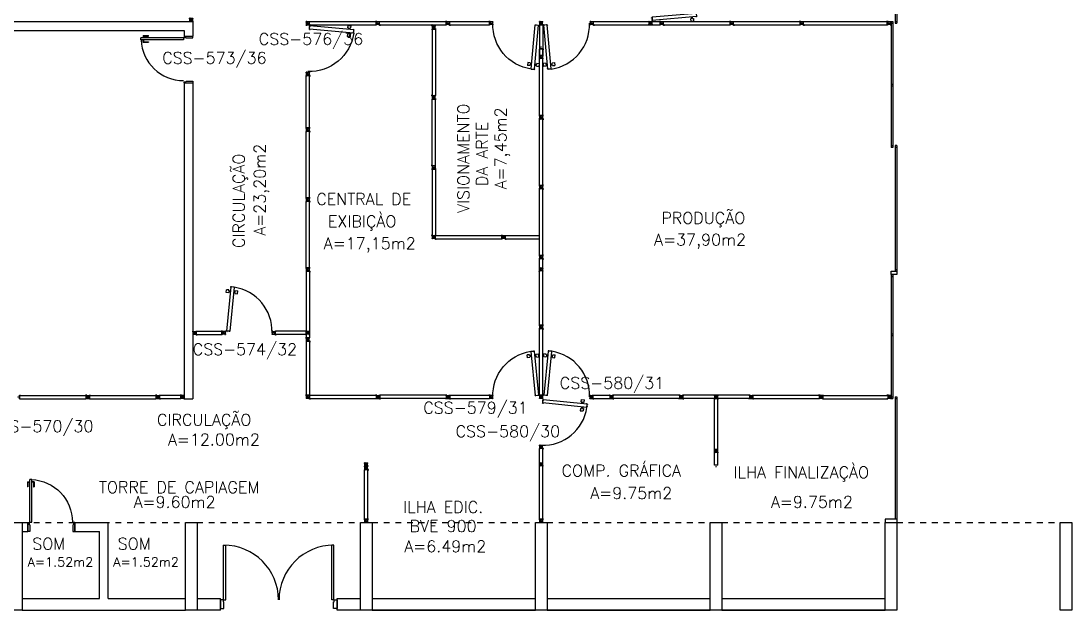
# Model space of a CAD drawing. Extents: x 0 to 244, y -71 to 76.
# Drawn here: x 102.15 to 120.07, y -27.74 to -17.63 of the extents above; entities that cross this region are included whole.
import ezdxf
from ezdxf.enums import TextEntityAlignment as Align

# ---------------------------------------------------------------- set-up
doc = ezdxf.new("R2010")
doc.units = 0
doc.header["$LTSCALE"] = 0.01
doc.header["$MEASUREMENT"] = 0
doc.linetypes.add('HIDDEN2', pattern=[0.1875, 0.125, -0.0625])
doc.layers.get('0').update_dxf_attribs({"linetype": 'CONTINUOUS'})
for name, color, linetype in [('ALV', 2, 'CONTINUOUS'), ('DIV', 2, 'CONTINUOUS'), ('ESQ', 1, 'CONTINUOUS'), ('ESTR', 3, 'CONTINUOUS'), ('PROJ', 1, 'HIDDEN2'), ('TEXTO', 2, 'CONTINUOUS'), ('TEXTO-ENDEREÇO', 2, 'CONTINUOUS'), ('ÁREA', 2, 'CONTINUOUS')]:
    doc.layers.add(name, color=color, linetype=linetype)
doc.layers.get('0').freeze()
doc.styles.add('UNB-100', font='simplex.shx', dxfattribs={"height": 0.2})
doc.styles.add('UNB-100-1', font='simplex.shx', dxfattribs={"height": 0.2})

# ---------------------------------------------------------------- blocks, each defined once
blk = doc.blocks.new('PILAR-SSN')
blk.add_lwpolyline([(0.197, -42.962), (0.197, -44.462), (-0.003, -44.462), (-0.003, -42.962)], close=True)
blk = doc.blocks.new('ESQCD-SSN')
for p, q in [((0, 0), (0, -0.06)), ((0.2, 0), (0.2, -2.143)), ((0, -0.06), (0.2, -0.06)), ((0.17, -0.06), (0.17, -2.143)), ((0.17, -1.056), (0.2, -1.056)), ((0.17, -1.086), (0.2, -1.086)), ((0.1, -2.113), (0.1, -4.253)), ((0.13, -2.113), (0.1, -2.113)), ((0.13, -2.143), (0.1, -2.143)), ((0.13, -2.113), (0.13, -4.253)), ((0.17, -2.113), (0.2, -2.113)), ((0.17, -2.143), (0.2, -2.143)), ((0.1, -3.199), (0.13, -3.199)), ((0.1, -3.229), (0.13, -3.229)), ((0.13, -4.223), (0.1, -4.223)), ((0.13, -4.253), (0.1, -4.253)), ((0.1, -4.256), (0.1, -4.316)), ((0.1, -4.256), (0.2, -4.256)), ((0.2, -4.256), (0.2, -6.443)), ((0.1, -4.316), (0.2, -4.316)), ((0.17, -4.316), (0.17, -6.443)), ((0.17, -4.346), (0.2, -4.346)), ((0.1, -6.413), (0.1, -8.571)), ((0.1, -6.413), (0.13, -6.413)), ((0.1, -6.443), (0.13, -6.443)), ((0.13, -6.413), (0.13, -8.571)), ((0.17, -6.413), (0.2, -6.413)), ((0.17, -6.443), (0.2, -6.443)), ((0.1, -7.485), (0.13, -7.485)), ((0.1, -7.515), (0.13, -7.515)), ((0.1, -8.541), (0.13, -8.541)), ((0.13, -8.571), (0.1, -8.571)), ((0.2, -8.541), (0.17, -8.541)), ((0.17, -8.541), (0.17, -10.694)), ((0.2, -8.571), (0.17, -8.571)), ((0.2, -8.541), (0.2, -10.694)), ((0.098, -10.694), (0.2, -10.694)), ((0.098, -10.755), (0.098, -10.694)), ((0.17, -10.664), (0.2, -10.664)), ((0.17, -10.694), (0.2, -10.694)), ((0.2, -10.694), (0.2, -10.755)), ((0.2, -10.755), (0.098, -10.755)), ((0.1, -10.755), (0.13, -10.755)), ((0.1, -10.755), (0.1, -12.882)), ((0.1, -10.785), (0.13, -10.785)), ((0.13, -10.755), (0.13, -12.882)), ((0.1, -11.77), (0.13, -11.77)), ((0.1, -11.8), (0.13, -11.8)), ((0.1, -12.852), (0.13, -12.852)), ((0.1, -12.882), (0.13, -12.882)), ((0.17, -12.852), (0.2, -12.852)), ((0.17, -12.852), (0.2, -12.852)), ((0.17, -12.852), (0.17, -14.95)), ((0.17, -12.882), (0.2, -12.882)), ((0.2, -12.852), (0.2, -12.887)), ((0.2, -12.887), (0.2, -15.019)), ((0, -14.95), (0, -15.019)), ((0.2, -14.95), (0, -14.95))]:
    blk.add_line(p, q)
blk = doc.blocks.new('DIV12-SSN')
for p, q in [((-0.005, 0), (0.005, 0)), ((0, -0.005), (0, 0.005)), ((0.024, 0.019), (0.028, 0.019)), ((0.024, 0.019), (0.024, 0.017)), ((0.024, 0.017), (0.028, 0.017)), ((0.028, 0.03), (0.043, 0.03)), ((0.028, 0.019), (0.028, 0.03)), ((0.028, -0.017), (0.028, 0.017)), ((0.03, 0.028), (1.169, 0.028)), ((0.03, -0.029), (0.03, 0.028)), ((0.043, 0.03), (0.043, 0.028)), ((1.157, 0.03), (1.157, 0.028)), ((1.171, 0.03), (1.157, 0.03)), ((1.169, -0.029), (1.169, 0.028)), ((1.171, 0.019), (1.171, 0.03)), ((1.176, 0.019), (1.171, 0.019)), ((1.176, 0.017), (1.171, 0.017)), ((1.171, -0.017), (1.171, 0.017)), ((1.176, 0.019), (1.176, 0.017)), ((1.195, 0), (1.205, 0)), ((1.2, -0.005), (1.2, 0.005)), ((0.024, -0.017), (0.028, -0.017)), ((0.024, -0.017), (0.024, -0.019)), ((0.024, -0.019), (0.028, -0.019)), ((0.028, -0.031), (0.028, -0.019)), ((0.028, -0.031), (0.043, -0.031)), ((0.03, -0.029), (1.169, -0.029)), ((0.043, -0.029), (0.043, -0.031)), ((1.157, -0.029), (1.157, -0.031)), ((1.171, -0.031), (1.157, -0.031)), ((1.176, -0.017), (1.171, -0.017)), ((1.176, -0.019), (1.171, -0.019)), ((1.171, -0.031), (1.171, -0.019)), ((1.176, -0.017), (1.176, -0.019))]:
    blk.add_line(p, q)
blk = doc.blocks.new('PLXE-SSN')
for p, q in [((0.043, 0.69), (0.048, 0.74)), ((0.121, 0.788), (0.047, 0.032)), ((0.087, 0.736), (0.048, 0.74)), ((0.086, 0.721), (0.087, 0.736)), ((0.114, 0.718), (0.086, 0.721)), ((0.178, 0.782), (0.103, 0.027)), ((0.119, 0.79), (0.118, 0.776)), ((0.118, 0.776), (0.12, 0.776)), ((0.131, 0.789), (0.119, 0.79)), ((0.178, 0.782), (0.121, 0.788)), ((0.131, 0.794), (0.133, 0.794)), ((0.131, 0.794), (0.131, 0.789)), ((0.133, 0.794), (0.133, 0.789)), ((0.166, 0.786), (0.133, 0.789)), ((0.166, 0.791), (0.168, 0.79)), ((0.166, 0.791), (0.166, 0.786)), ((0.168, 0.79), (0.168, 0.785)), ((0.18, 0.784), (0.168, 0.785)), ((0.176, 0.77), (0.178, 0.77)), ((0.18, 0.784), (0.178, 0.77)), ((0.199, 0.71), (0.2, 0.725)), ((0.2, 0.725), (0.24, 0.721)), ((0.235, 0.671), (0.24, 0.721)), ((0.082, 0.686), (0.043, 0.69)), ((0.082, 0.686), (0.084, 0.701)), ((0.112, 0.698), (0.084, 0.701)), ((0.169, 0.693), (0.197, 0.69)), ((0.171, 0.713), (0.199, 0.71)), ((0.195, 0.675), (0.197, 0.69)), ((0.195, 0.675), (0.235, 0.671)), ((-0.008, 0), (0.008, 0)), ((0, 0.006), (0, -0.007)), ((0.044, 0.031), (0.046, 0.045)), ((0.056, 0.029), (0.044, 0.031)), ((0.046, 0.045), (0.048, 0.045)), ((0.103, 0.027), (0.047, 0.032)), ((0.056, 0.024), (0.056, 0.029)), ((0.056, 0.024), (0.058, 0.024)), ((0.091, 0.026), (0.058, 0.029)), ((0.058, 0.024), (0.058, 0.029)), ((0.091, 0.021), (0.091, 0.026)), ((0.091, 0.021), (0.093, 0.021)), ((0.105, 0.025), (0.093, 0.026)), ((0.093, 0.021), (0.093, 0.026)), ((0.104, 0.039), (0.106, 0.039)), ((0.105, 0.025), (0.106, 0.039))]:
    blk.add_line(p, q)
blk.add_arc((0.065, 0.028), 0.764, 357.9063, 81.358)
blk = doc.blocks.new('PD80-SSN')
for p, q in [((-0.777, 0.01), (-0.777, -0.03)), ((-0.777, 0.01), (-0.687, 0.01)), ((-0.687, 0), (-0.687, 0.01)), ((-0.075, 0), (0.075, 0)), ((-0.075, 0), (-0.075, -0.02)), ((0.075, -0.03), (0.075, 0)), ((-0.817, -0.065), (-0.817, -0.03)), ((-0.085, -0.03), (-0.817, -0.03)), ((-0.085, -0.065), (-0.817, -0.065)), ((-0.777, -0.105), (-0.777, -0.065)), ((-0.777, -0.105), (-0.687, -0.105)), ((-0.767, 0), (-0.767, -0.03)), ((-0.767, 0), (-0.687, 0)), ((-0.767, -0.095), (-0.767, -0.065)), ((-0.767, -0.095), (-0.687, -0.095)), ((-0.687, -0.095), (-0.687, -0.105)), ((-0.085, -0.03), (-0.085, -0.065)), ((-0.075, -0.02), (-0.04, -0.02)), ((-0.04, -0.03), (-0.04, -0.02)), ((-0.04, -0.03), (0.075, -0.03)), ((-0.075, -0.781), (-0.04, -0.781)), ((-0.075, -0.801), (-0.075, -0.781)), ((-0.075, -0.801), (0.075, -0.801)), ((-0.075, -0.802), (0.075, -0.802)), ((-0.04, -0.771), (0.075, -0.771)), ((-0.04, -0.771), (-0.04, -0.781)), ((0.075, -0.771), (0.075, -0.801))]:
    blk.add_line(p, q)
blk.add_arc((-0.085, -0.03), 0.731, 182.6571, 270)
blk = doc.blocks.new('MTDIV-SSN')
for p, q in [((-0.0185, 0.0285), (-0.0285, 0.0285)), ((-0.0285, 0.0185), (-0.0285, 0.0285)), ((-0.0265, 0.0185), (-0.0285, 0.0185)), ((-0.0265, 0.0185), (-0.0265, 0.0265)), ((-0.0235, 0.0265), (-0.0265, 0.0265)), ((-0.0235, 0.0215), (-0.0235, 0.0265)), ((-0.0235, -0.0265), (-0.0235, 0.0265)), ((-0.0215, 0.0215), (-0.0235, 0.0215)), ((-0.0215, 0.0265), (-0.0215, 0.0235)), ((-0.0185, 0.0265), (-0.0215, 0.0265)), ((0.0215, 0.0235), (-0.0215, 0.0235)), ((-0.0215, 0.0215), (-0.0215, -0.0215)), ((0.0195, 0.0215), (-0.0195, 0.0215)), ((-0.0195, 0.0215), (-0.0195, -0.0195)), ((-0.0185, 0.0285), (-0.0185, 0.0265)), ((-0.0049, 0), (0.0049, 0)), ((0, 0.0049), (0, -0.0049)), ((0.0185, 0.0265), (0.0185, 0.0285)), ((0.0185, 0.0285), (0.0285, 0.0285)), ((0.0185, 0.0265), (0.0215, 0.0265)), ((0.0195, 0.0215), (0.0195, -0.0195)), ((0.0215, 0.0265), (0.0215, 0.0235)), ((0.0235, 0.0215), (0.0215, 0.0215)), ((0.0215, 0.0215), (0.0215, -0.0215)), ((0.0235, 0.0215), (0.0235, 0.0265)), ((0.0235, 0.0265), (0.0265, 0.0265)), ((0.0235, 0.0265), (0.0235, -0.0265)), ((0.0265, 0.0265), (0.0265, 0.0185)), ((0.0265, 0.0185), (0.0285, 0.0185)), ((0.0285, 0.0185), (0.0285, 0.0285)), ((-0.0285, -0.0185), (-0.0285, -0.0285)), ((-0.0265, -0.0185), (-0.0285, -0.0185)), ((-0.0185, -0.0285), (-0.0285, -0.0285)), ((-0.0265, -0.0265), (-0.0265, -0.0185)), ((-0.0235, -0.0265), (-0.0265, -0.0265)), ((-0.0235, -0.0215), (-0.0235, -0.0265)), ((-0.0075, -0.0215), (-0.0235, -0.0215)), ((-0.0215, -0.0265), (-0.0215, -0.0235)), ((0.0215, -0.0235), (-0.0215, -0.0235)), ((-0.0185, -0.0265), (-0.0215, -0.0265)), ((-0.0095, -0.0195), (-0.0195, -0.0195)), ((-0.0185, -0.0285), (-0.0185, -0.0265)), ((-0.0095, -0.0195), (-0.0095, -0.0115)), ((-0.0075, -0.0115), (-0.0095, -0.0115)), ((-0.0075, -0.0215), (-0.0075, -0.0115)), ((-0.0055, -0.0135), (-0.0075, -0.0135)), ((-0.0055, -0.0215), (-0.0055, -0.0135)), ((0.0055, -0.0215), (-0.0055, -0.0215)), ((0.0055, -0.0215), (0.0055, -0.0135)), ((0.0075, -0.0135), (0.0055, -0.0135)), ((0.0075, -0.0215), (0.0075, -0.0115)), ((0.0095, -0.0115), (0.0075, -0.0115)), ((0.0235, -0.0215), (0.0075, -0.0215)), ((0.0095, -0.0195), (0.0095, -0.0115)), ((0.0195, -0.0195), (0.0095, -0.0195)), ((0.0185, -0.0265), (0.0185, -0.0285)), ((0.0185, -0.0265), (0.0215, -0.0265)), ((0.0185, -0.0285), (0.0285, -0.0285)), ((0.0215, -0.0265), (0.0215, -0.0235)), ((0.0235, -0.0215), (0.0235, -0.0265)), ((0.0235, -0.0265), (0.0265, -0.0265)), ((0.0265, -0.0185), (0.0265, -0.0265)), ((0.0265, -0.0185), (0.0285, -0.0185)), ((0.0285, -0.0185), (0.0285, -0.0285))]:
    blk.add_line(p, q)
blk = doc.blocks.new('PLXD-SSN')
at = {"color": 2}
for p, q in [((-0.194, 0.727), (-0.233, 0.723)), ((-0.229, 0.673), (-0.233, 0.723)), ((-0.192, 0.712), (-0.194, 0.727)), ((-0.172, 0.786), (-0.161, 0.787)), ((-0.172, 0.786), (-0.171, 0.772)), ((-0.169, 0.772), (-0.171, 0.772)), ((-0.17, 0.784), (-0.114, 0.789)), ((-0.17, 0.784), (-0.103, 0.028)), ((-0.159, 0.792), (-0.161, 0.792)), ((-0.161, 0.792), (-0.161, 0.787)), ((-0.159, 0.792), (-0.159, 0.787)), ((-0.159, 0.787), (-0.126, 0.79)), ((-0.124, 0.795), (-0.126, 0.795)), ((-0.126, 0.795), (-0.126, 0.79)), ((-0.124, 0.795), (-0.124, 0.79)), ((-0.124, 0.79), (-0.112, 0.791)), ((-0.114, 0.789), (-0.046, 0.033)), ((-0.112, 0.791), (-0.11, 0.777)), ((-0.11, 0.777), (-0.112, 0.777)), ((-0.107, 0.719), (-0.079, 0.722)), ((-0.08, 0.737), (-0.041, 0.74)), ((-0.079, 0.722), (-0.08, 0.737)), ((-0.036, 0.691), (-0.041, 0.74)), ((-0.189, 0.677), (-0.229, 0.673)), ((-0.164, 0.714), (-0.192, 0.712)), ((-0.162, 0.694), (-0.19, 0.692)), ((-0.189, 0.677), (-0.19, 0.692)), ((-0.106, 0.7), (-0.077, 0.702)), ((-0.076, 0.687), (-0.077, 0.702)), ((-0.076, 0.687), (-0.036, 0.691)), ((-0.105, 0.026), (-0.106, 0.04)), ((-0.104, 0.04), (-0.106, 0.04)), ((-0.105, 0.026), (-0.093, 0.027)), ((-0.103, 0.028), (-0.046, 0.033)), ((-0.092, 0.022), (-0.093, 0.027)), ((-0.09, 0.022), (-0.092, 0.022)), ((-0.091, 0.027), (-0.058, 0.03)), ((-0.09, 0.022), (-0.091, 0.027)), ((-0.057, 0.025), (-0.058, 0.03)), ((-0.055, 0.025), (-0.057, 0.025)), ((-0.056, 0.03), (-0.044, 0.031)), ((-0.055, 0.025), (-0.056, 0.03)), ((-0.045, 0.045), (-0.047, 0.045)), ((-0.044, 0.031), (-0.045, 0.045))]:
    blk.add_line(p, q, dxfattribs=at)
for p, q in [((-0.008, 0), (0.006, 0)), ((0, 0.007), (0, -0.006))]:
    blk.add_line(p, q)
at = {"color": 1}
blk.add_arc((-0.064, 0.029), 0.764, 98.125, 182.1419, dxfattribs=at)
blk = doc.blocks.new('PTDP-SSN')
at = {"color": 2}
for p, q in [((0.055, 1.015), (0.09, 1.015)), ((0.055, 0.075), (0.055, 1.015)), ((0.09, 0.075), (0.09, 1.015)), ((1.91, 0.075), (1.91, 1.015)), ((1.945, 1.015), (1.91, 1.015)), ((1.945, 0.075), (1.945, 1.015)), ((0.05, 0.075), (0, 0.075)), ((0, 0.075), (0, -0.075)), ((0.05, 0.04), (0.05, 0.075)), ((0.06, 0.04), (0.05, 0.04)), ((0.055, 0.075), (0.09, 0.075)), ((0.06, -0.075), (0.06, 0.04)), ((1.945, 0.075), (1.91, 0.075)), ((1.94, -0.075), (1.94, 0.04)), ((1.94, 0.04), (1.95, 0.04)), ((1.95, 0.04), (1.95, 0.075)), ((1.95, 0.075), (2, 0.075)), ((2, 0.075), (2, -0.075)), ((0, -0.075), (0.06, -0.075)), ((2, -0.075), (1.94, -0.075))]:
    blk.add_line(p, q, dxfattribs=at)
at = {"color": 1}
for centre, start, end in [((0.055, 0.075), 0, 90), ((1.945, 0.075), 90, 180)]:
    blk.add_arc(centre, 0.94, start, end, dxfattribs=at)

msp = doc.modelspace()

# ---------------------------------------------------------------- linework, layer by layer
at = {"layer": 'ALV'}
for p, q in [((96.072, -17.646), (105.101, -17.646)), ((105.101, -17.646), (105.101, -17.896)), ((96.072, -17.796), (104.951, -17.796)), ((104.951, -17.796), (104.951, -17.896)), ((104.951, -17.896), (105.101, -17.896)), ((104.951, -18.698), (104.951, -24.115)), ((104.951, -18.698), (105.101, -18.698)), ((105.101, -18.698), (105.101, -24.115)), ((104.951, -24.115), (105.101, -24.115)), ((102.172, -26.242), (102.272, -26.242)), ((102.272, -26.392), (102.272, -26.242)), ((103.074, -26.242), (103.647, -26.242)), ((103.074, -26.392), (103.074, -26.242)), ((103.647, -27.542), (103.647, -26.242)), ((102.172, -26.392), (102.272, -26.392)), ((103.074, -26.392), (103.497, -26.392)), ((103.497, -27.542), (103.497, -26.392)), ((102.172, -27.542), (103.497, -27.542)), ((103.647, -27.542), (104.972, -27.542)), ((105.172, -27.542), (105.572, -27.542)), ((105.572, -27.742), (105.572, -27.542)), ((107.572, -27.742), (107.572, -27.542)), ((107.572, -27.542), (107.972, -27.542)), ((108.172, -27.542), (110.972, -27.542)), ((111.172, -27.542), (113.972, -27.542)), ((114.172, -27.542), (116.972, -27.542)), ((102.172, -27.742), (104.972, -27.742)), ((105.572, -27.742), (105.172, -27.742)), ((117.172, -27.742), (107.572, -27.742)), ((108.172, -27.742), (110.972, -27.742)), ((111.172, -27.742), (113.972, -27.742)), ((114.172, -27.742), (116.972, -27.742))]:
    msp.add_line(p, q, dxfattribs=at)
at = {"layer": 'DIV'}
for p, q in [((107.042, -17.703), (107.042, -17.717)), ((107.054, -17.703), (107.042, -17.703)), ((107.042, -17.717), (107.044, -17.717)), ((107.101, -17.705), (107.044, -17.705)), ((107.054, -17.698), (107.054, -17.703)), ((107.054, -17.698), (107.056, -17.698)), ((107.056, -17.698), (107.056, -17.703)), ((107.089, -17.703), (107.056, -17.703)), ((107.077, -17.674), (107.067, -17.674)), ((107.072, -17.679), (107.072, -17.669)), ((107.089, -17.698), (107.089, -17.703)), ((107.089, -17.698), (107.091, -17.698)), ((107.091, -17.698), (107.091, -17.703)), ((107.103, -17.703), (107.091, -17.703)), ((107.101, -17.717), (107.103, -17.717)), ((107.103, -17.703), (107.103, -17.717)), ((109.201, -17.703), (109.199, -17.703)), ((109.199, -17.717), (109.199, -17.703)), ((109.199, -17.717), (109.211, -17.717)), ((109.201, -17.715), (109.258, -17.715)), ((109.211, -17.722), (109.211, -17.717)), ((109.213, -17.722), (109.211, -17.722)), ((109.213, -17.717), (109.246, -17.717)), ((109.213, -17.722), (109.213, -17.717)), ((109.229, -17.74), (109.229, -17.751)), ((109.246, -17.722), (109.246, -17.717)), ((109.248, -17.722), (109.246, -17.722)), ((109.248, -17.717), (109.26, -17.717)), ((109.248, -17.722), (109.248, -17.717)), ((109.26, -17.703), (109.258, -17.703)), ((109.26, -17.717), (109.26, -17.703)), ((109.467, -17.674), (109.477, -17.674)), ((109.472, -17.679), (109.472, -17.669)), ((109.496, -17.656), (109.501, -17.656)), ((109.496, -17.656), (109.496, -17.658)), ((109.496, -17.658), (109.501, -17.658)), ((109.496, -17.691), (109.501, -17.691)), ((109.496, -17.691), (109.496, -17.693)), ((109.496, -17.693), (109.501, -17.693)), ((109.501, -17.644), (109.515, -17.644)), ((109.501, -17.656), (109.501, -17.644)), ((109.501, -17.691), (109.501, -17.658)), ((109.501, -17.705), (109.501, -17.693)), ((109.501, -17.705), (109.515, -17.705)), ((109.503, -17.703), (109.503, -17.646)), ((109.503, -17.646), (110.185, -17.646)), ((109.503, -17.703), (110.185, -17.703)), ((109.515, -17.644), (109.515, -17.646)), ((109.515, -17.703), (109.515, -17.705)), ((110.173, -17.644), (110.173, -17.646)), ((110.187, -17.644), (110.173, -17.644)), ((110.173, -17.703), (110.173, -17.705)), ((110.187, -17.705), (110.173, -17.705)), ((110.185, -17.703), (110.185, -17.646)), ((110.187, -17.656), (110.187, -17.644)), ((110.192, -17.656), (110.187, -17.656)), ((110.192, -17.658), (110.187, -17.658)), ((110.187, -17.691), (110.187, -17.658)), ((110.192, -17.691), (110.187, -17.691)), ((110.192, -17.693), (110.187, -17.693)), ((110.187, -17.705), (110.187, -17.693)), ((110.192, -17.656), (110.192, -17.658)), ((110.192, -17.691), (110.192, -17.693)), ((110.211, -17.674), (110.221, -17.674)), ((110.216, -17.679), (110.216, -17.669)), ((111.042, -17.703), (111.042, -17.717)), ((111.054, -17.703), (111.042, -17.703)), ((111.042, -17.717), (111.044, -17.717)), ((111.044, -17.705), (111.044, -18.226)), ((111.101, -17.705), (111.044, -17.705)), ((111.054, -17.698), (111.054, -17.703)), ((111.054, -17.698), (111.056, -17.698)), ((111.056, -17.698), (111.056, -17.703)), ((111.089, -17.703), (111.056, -17.703)), ((111.077, -17.674), (111.067, -17.674)), ((111.072, -17.669), (111.072, -17.679)), ((111.089, -17.698), (111.089, -17.703)), ((111.089, -17.698), (111.091, -17.698)), ((111.091, -17.698), (111.091, -17.703)), ((111.103, -17.703), (111.091, -17.703)), ((111.101, -17.705), (111.101, -18.226)), ((111.101, -17.717), (111.103, -17.717)), ((111.103, -17.703), (111.103, -17.717)), ((115.536, -17.674), (115.546, -17.674)), ((115.541, -17.679), (115.541, -17.669)), ((115.564, -17.656), (115.569, -17.656)), ((115.564, -17.656), (115.564, -17.658)), ((115.564, -17.658), (115.569, -17.658)), ((115.564, -17.691), (115.569, -17.691)), ((115.564, -17.691), (115.564, -17.693)), ((115.564, -17.693), (115.569, -17.693)), ((115.569, -17.644), (115.584, -17.644)), ((115.569, -17.656), (115.569, -17.644)), ((115.569, -17.691), (115.569, -17.658)), ((115.569, -17.705), (115.569, -17.693)), ((115.569, -17.705), (115.584, -17.705)), ((115.571, -17.703), (115.571, -17.646)), ((115.571, -17.646), (117.007, -17.646)), ((115.571, -17.703), (117.007, -17.703)), ((115.584, -17.644), (115.584, -17.646)), ((115.584, -17.703), (115.584, -17.705)), ((116.995, -17.644), (116.995, -17.646)), ((117.009, -17.644), (116.995, -17.644)), ((116.995, -17.703), (116.995, -17.705)), ((117.009, -17.705), (116.995, -17.705)), ((117.007, -17.703), (117.007, -17.646)), ((117.009, -17.656), (117.009, -17.644)), ((117.014, -17.656), (117.009, -17.656)), ((117.014, -17.658), (117.009, -17.658)), ((117.009, -17.691), (117.009, -17.658)), ((117.014, -17.691), (117.009, -17.691)), ((117.014, -17.693), (117.009, -17.693)), ((117.009, -17.705), (117.009, -17.693)), ((117.014, -17.656), (117.014, -17.658)), ((117.014, -17.691), (117.014, -17.693)), ((117.033, -17.674), (117.043, -17.674)), ((117.038, -17.679), (117.038, -17.669)), ((109.224, -17.745), (109.234, -17.745)), ((111.042, -18.214), (111.044, -18.214)), ((111.042, -18.228), (111.042, -18.214)), ((111.054, -18.228), (111.042, -18.228)), ((111.101, -18.226), (111.044, -18.226)), ((111.054, -18.233), (111.054, -18.228)), ((111.054, -18.233), (111.056, -18.233)), ((111.056, -18.233), (111.056, -18.228)), ((111.089, -18.228), (111.056, -18.228)), ((111.077, -18.256), (111.067, -18.256)), ((111.072, -18.251), (111.072, -18.261)), ((111.089, -18.233), (111.089, -18.228)), ((111.089, -18.233), (111.091, -18.233)), ((111.091, -18.233), (111.091, -18.228)), ((111.103, -18.228), (111.091, -18.228)), ((111.101, -18.214), (111.103, -18.214)), ((111.103, -18.228), (111.103, -18.214)), ((107.042, -18.572), (107.042, -18.586)), ((107.054, -18.572), (107.042, -18.572)), ((107.042, -18.586), (107.044, -18.586)), ((107.044, -19.471), (107.044, -18.571)), ((107.101, -18.574), (107.044, -18.574)), ((107.054, -18.567), (107.054, -18.572)), ((107.054, -18.567), (107.056, -18.567)), ((107.056, -18.567), (107.056, -18.572)), ((107.089, -18.572), (107.056, -18.572)), ((107.077, -18.543), (107.067, -18.543)), ((107.072, -18.548), (107.072, -18.538)), ((107.089, -18.567), (107.089, -18.572)), ((107.089, -18.567), (107.091, -18.567)), ((107.091, -18.567), (107.091, -18.572)), ((107.103, -18.572), (107.091, -18.572)), ((107.101, -19.471), (107.101, -18.571)), ((107.101, -18.586), (107.103, -18.586)), ((107.103, -18.572), (107.103, -18.586)), ((107.042, -19.458), (107.044, -19.458)), ((107.042, -19.473), (107.042, -19.458)), ((107.054, -19.473), (107.042, -19.473)), ((107.101, -19.471), (107.044, -19.471)), ((107.054, -19.478), (107.054, -19.473)), ((107.054, -19.478), (107.056, -19.478)), ((107.056, -19.478), (107.056, -19.473)), ((107.089, -19.473), (107.056, -19.473)), ((107.077, -19.501), (107.067, -19.501)), ((107.072, -19.506), (107.072, -19.496)), ((107.089, -19.478), (107.089, -19.473)), ((107.089, -19.478), (107.091, -19.478)), ((107.091, -19.478), (107.091, -19.473)), ((107.103, -19.473), (107.091, -19.473)), ((107.101, -19.458), (107.103, -19.458)), ((107.103, -19.473), (107.103, -19.458)), ((110.458, -21.315), (110.472, -21.315)), ((110.458, -21.327), (110.458, -21.315)), ((110.46, -21.374), (110.46, -21.317)), ((110.46, -21.317), (111.042, -21.317)), ((110.472, -21.315), (110.472, -21.317)), ((110.424, -21.346), (110.434, -21.346)), ((110.429, -21.351), (110.429, -21.341)), ((110.453, -21.327), (110.458, -21.327)), ((110.453, -21.327), (110.453, -21.329)), ((110.453, -21.329), (110.458, -21.329)), ((110.453, -21.362), (110.458, -21.362)), ((110.453, -21.362), (110.453, -21.364)), ((110.453, -21.364), (110.458, -21.364)), ((110.458, -21.362), (110.458, -21.329)), ((110.458, -21.376), (110.458, -21.364)), ((110.458, -21.376), (110.472, -21.376)), ((110.46, -21.374), (111.042, -21.374)), ((110.472, -21.374), (110.472, -21.376)), ((107.067, -21.901), (107.077, -21.901)), ((107.072, -21.906), (107.072, -21.896)), ((111.029, -21.871), (111.029, -21.873)), ((111.044, -21.871), (111.029, -21.871)), ((111.029, -21.93), (111.029, -21.932)), ((111.044, -21.932), (111.029, -21.932)), ((111.042, -21.93), (111.042, -21.873)), ((111.044, -21.883), (111.044, -21.871)), ((111.049, -21.883), (111.044, -21.883)), ((111.049, -21.885), (111.044, -21.885)), ((111.044, -21.918), (111.044, -21.885)), ((111.049, -21.918), (111.044, -21.918)), ((111.044, -21.932), (111.044, -21.92)), ((111.049, -21.92), (111.044, -21.92)), ((111.049, -21.883), (111.049, -21.885)), ((111.049, -21.918), (111.049, -21.92)), ((111.067, -21.901), (111.077, -21.901)), ((111.072, -21.906), (111.072, -21.896)), ((105.124, -22.986), (105.134, -22.986)), ((105.129, -22.991), (105.129, -22.981)), ((105.153, -22.968), (105.158, -22.968)), ((105.153, -22.968), (105.153, -22.97)), ((105.153, -22.97), (105.158, -22.97)), ((105.153, -23.003), (105.158, -23.003)), ((105.153, -23.003), (105.153, -23.005)), ((105.153, -23.005), (105.158, -23.005)), ((105.158, -22.956), (105.172, -22.956)), ((105.158, -22.968), (105.158, -22.956)), ((105.158, -23.003), (105.158, -22.97)), ((105.158, -23.017), (105.158, -23.005)), ((105.158, -23.017), (105.172, -23.017)), ((105.16, -22.958), (105.598, -22.958)), ((105.16, -23.015), (105.16, -22.958)), ((105.16, -23.015), (105.598, -23.015)), ((105.172, -22.956), (105.172, -22.958)), ((105.172, -23.015), (105.172, -23.017)), ((105.585, -22.956), (105.585, -22.958)), ((105.6, -22.956), (105.585, -22.956)), ((105.585, -23.015), (105.585, -23.017)), ((105.6, -23.017), (105.585, -23.017)), ((105.598, -23.015), (105.598, -22.958)), ((105.6, -22.968), (105.6, -22.956)), ((105.605, -22.968), (105.6, -22.968)), ((105.605, -22.97), (105.6, -22.97)), ((105.6, -23.003), (105.6, -22.97)), ((105.605, -23.003), (105.6, -23.003)), ((105.605, -23.005), (105.6, -23.005)), ((105.6, -23.017), (105.6, -23.005)), ((105.605, -22.968), (105.605, -22.97)), ((105.605, -23.003), (105.605, -23.005)), ((105.633, -22.986), (105.623, -22.986)), ((105.623, -22.986), (105.633, -22.986)), ((105.628, -22.991), (105.628, -22.981)), ((105.628, -22.991), (105.628, -22.981)), ((106.511, -22.968), (106.516, -22.968)), ((106.511, -22.968), (106.511, -22.97)), ((106.511, -22.97), (106.516, -22.97)), ((106.511, -23.003), (106.516, -23.003)), ((106.511, -23.003), (106.511, -23.005)), ((106.511, -23.005), (106.516, -23.005)), ((106.516, -22.956), (106.53, -22.956)), ((106.516, -22.968), (106.516, -22.956)), ((106.516, -23.003), (106.516, -22.97)), ((106.516, -23.017), (106.516, -23.005)), ((106.516, -23.017), (106.53, -23.017)), ((107.042, -22.958), (106.518, -22.958)), ((106.518, -23.015), (106.518, -22.958)), ((107.042, -23.015), (106.518, -23.015)), ((106.53, -22.956), (106.53, -22.958)), ((106.53, -23.015), (106.53, -23.017)), ((107.029, -22.956), (107.029, -22.958)), ((107.044, -22.956), (107.029, -22.956)), ((107.029, -23.015), (107.029, -23.017)), ((107.044, -23.017), (107.029, -23.017)), ((107.042, -23.015), (107.042, -22.958)), ((107.044, -22.968), (107.044, -22.956)), ((107.049, -22.968), (107.044, -22.968)), ((107.049, -22.97), (107.044, -22.97)), ((107.044, -23.003), (107.044, -22.97)), ((107.049, -23.003), (107.044, -23.003)), ((107.049, -23.005), (107.044, -23.005)), ((107.044, -23.017), (107.044, -23.005)), ((107.049, -22.968), (107.049, -22.97)), ((107.049, -23.003), (107.049, -23.005)), ((107.077, -22.986), (107.067, -22.986)), ((107.077, -23.101), (107.067, -23.101)), ((107.072, -22.991), (107.072, -22.981)), ((107.072, -23.096), (107.072, -23.106)), ((107.042, -23.13), (107.042, -23.144)), ((107.054, -23.13), (107.042, -23.13)), ((107.042, -23.144), (107.044, -23.144)), ((107.044, -23.132), (107.044, -24.056)), ((107.101, -23.132), (107.044, -23.132)), ((107.054, -23.125), (107.054, -23.13)), ((107.054, -23.125), (107.056, -23.125)), ((107.056, -23.125), (107.056, -23.13)), ((107.089, -23.13), (107.056, -23.13)), ((107.089, -23.125), (107.089, -23.13)), ((107.089, -23.125), (107.091, -23.125)), ((107.091, -23.125), (107.091, -23.13)), ((107.103, -23.13), (107.091, -23.13)), ((107.101, -23.132), (107.101, -24.056)), ((107.101, -23.144), (107.103, -23.144)), ((107.103, -23.13), (107.103, -23.144)), ((104.472, -24.056), (104.458, -24.056)), ((104.458, -24.056), (104.458, -24.058)), ((104.458, -24.115), (104.458, -24.117)), ((104.472, -24.117), (104.458, -24.117)), ((104.47, -24.115), (104.47, -24.058)), ((104.472, -24.068), (104.472, -24.056)), ((104.477, -24.068), (104.472, -24.068)), ((104.472, -24.103), (104.472, -24.07)), ((104.477, -24.07), (104.472, -24.07)), ((104.477, -24.103), (104.472, -24.103)), ((104.472, -24.117), (104.472, -24.105)), ((104.477, -24.105), (104.472, -24.105)), ((104.477, -24.068), (104.477, -24.07)), ((104.477, -24.103), (104.477, -24.105)), ((104.506, -24.086), (104.496, -24.086)), ((104.506, -24.086), (104.496, -24.086)), ((104.501, -24.091), (104.501, -24.081)), ((104.501, -24.091), (104.501, -24.081)), ((104.524, -24.068), (104.529, -24.068)), ((104.524, -24.068), (104.524, -24.07)), ((104.524, -24.07), (104.529, -24.07)), ((104.524, -24.103), (104.529, -24.103)), ((104.524, -24.103), (104.524, -24.105)), ((104.524, -24.105), (104.529, -24.105)), ((104.529, -24.056), (104.544, -24.056)), ((104.529, -24.068), (104.529, -24.056)), ((104.529, -24.103), (104.529, -24.07)), ((104.529, -24.117), (104.529, -24.105)), ((104.529, -24.117), (104.544, -24.117)), ((104.892, -24.058), (104.531, -24.058)), ((104.531, -24.115), (104.531, -24.058)), ((104.892, -24.115), (104.531, -24.115)), ((104.544, -24.056), (104.544, -24.058)), ((104.544, -24.115), (104.544, -24.117)), ((104.894, -24.056), (104.879, -24.056)), ((104.879, -24.056), (104.879, -24.058)), ((104.879, -24.115), (104.879, -24.117)), ((104.894, -24.117), (104.879, -24.117)), ((104.892, -24.115), (104.892, -24.058)), ((104.894, -24.068), (104.894, -24.056)), ((104.899, -24.068), (104.894, -24.068)), ((104.894, -24.103), (104.894, -24.07)), ((104.899, -24.07), (104.894, -24.07)), ((104.899, -24.103), (104.894, -24.103)), ((104.894, -24.117), (104.894, -24.105)), ((104.899, -24.105), (104.894, -24.105)), ((104.899, -24.068), (104.899, -24.07)), ((104.899, -24.103), (104.899, -24.105)), ((107.042, -24.043), (107.044, -24.043)), ((107.042, -24.058), (107.042, -24.043)), ((107.054, -24.058), (107.042, -24.058)), ((107.101, -24.056), (107.044, -24.056)), ((107.054, -24.063), (107.054, -24.058)), ((107.054, -24.063), (107.056, -24.063)), ((107.056, -24.063), (107.056, -24.058)), ((107.089, -24.058), (107.056, -24.058)), ((107.067, -24.086), (107.077, -24.086)), ((107.077, -24.086), (107.067, -24.086)), ((107.072, -24.081), (107.072, -24.091)), ((107.072, -24.081), (107.072, -24.091)), ((107.089, -24.063), (107.089, -24.058)), ((107.089, -24.063), (107.091, -24.063)), ((107.091, -24.063), (107.091, -24.058)), ((107.103, -24.058), (107.091, -24.058)), ((107.096, -24.07), (107.096, -24.068)), ((107.101, -24.043), (107.103, -24.043)), ((107.103, -24.058), (107.103, -24.043)), ((109.477, -24.086), (109.467, -24.086)), ((109.472, -24.081), (109.472, -24.091)), ((109.496, -24.068), (109.501, -24.068)), ((109.496, -24.07), (109.496, -24.068)), ((109.496, -24.07), (109.501, -24.07)), ((109.496, -24.103), (109.501, -24.103)), ((109.496, -24.105), (109.496, -24.103)), ((109.496, -24.105), (109.501, -24.105)), ((109.501, -24.056), (109.515, -24.056)), ((109.501, -24.056), (109.501, -24.068)), ((109.501, -24.07), (109.501, -24.103)), ((109.501, -24.105), (109.501, -24.117)), ((109.501, -24.117), (109.515, -24.117)), ((110.185, -24.058), (109.503, -24.058)), ((109.503, -24.058), (109.503, -24.115)), ((110.185, -24.115), (109.503, -24.115)), ((109.515, -24.058), (109.515, -24.056)), ((109.515, -24.117), (109.515, -24.115)), ((110.173, -24.058), (110.173, -24.056)), ((110.187, -24.056), (110.173, -24.056)), ((110.173, -24.117), (110.173, -24.115)), ((110.187, -24.117), (110.173, -24.117)), ((110.185, -24.058), (110.185, -24.115)), ((110.187, -24.056), (110.187, -24.068)), ((110.192, -24.068), (110.187, -24.068)), ((110.187, -24.07), (110.187, -24.103)), ((110.192, -24.07), (110.187, -24.07)), ((110.192, -24.103), (110.187, -24.103)), ((110.187, -24.105), (110.187, -24.117)), ((110.192, -24.105), (110.187, -24.105)), ((110.192, -24.07), (110.192, -24.068)), ((110.192, -24.105), (110.192, -24.103)), ((110.221, -24.086), (110.211, -24.086)), ((110.216, -24.081), (110.216, -24.091)), ((111.925, -24.086), (111.935, -24.086)), ((111.93, -24.081), (111.93, -24.091)), ((111.953, -24.068), (111.958, -24.068)), ((111.953, -24.07), (111.953, -24.068)), ((111.953, -24.07), (111.958, -24.07)), ((111.953, -24.103), (111.958, -24.103)), ((111.953, -24.105), (111.953, -24.103)), ((111.953, -24.105), (111.958, -24.105)), ((111.958, -24.056), (111.973, -24.056)), ((111.958, -24.056), (111.958, -24.068)), ((111.958, -24.07), (111.958, -24.103)), ((111.958, -24.105), (111.958, -24.117)), ((111.958, -24.117), (111.973, -24.117)), ((111.96, -24.058), (111.96, -24.115)), ((112.244, -24.058), (111.96, -24.058)), ((112.244, -24.115), (111.96, -24.115)), ((111.973, -24.058), (111.973, -24.056)), ((111.973, -24.117), (111.973, -24.115)), ((115.867, -24.086), (115.877, -24.086)), ((115.872, -24.081), (115.872, -24.091)), ((115.896, -24.068), (115.901, -24.068)), ((115.896, -24.07), (115.896, -24.068)), ((115.896, -24.07), (115.901, -24.07)), ((115.896, -24.103), (115.901, -24.103)), ((115.896, -24.105), (115.896, -24.103)), ((115.896, -24.105), (115.901, -24.105)), ((115.901, -24.056), (115.915, -24.056)), ((115.901, -24.056), (115.901, -24.068)), ((115.901, -24.07), (115.901, -24.103)), ((115.901, -24.105), (115.901, -24.117)), ((115.901, -24.117), (115.915, -24.117)), ((115.903, -24.058), (117.013, -24.058)), ((115.903, -24.058), (115.903, -24.115)), ((115.903, -24.115), (117.013, -24.115)), ((115.915, -24.058), (115.915, -24.056)), ((115.915, -24.117), (115.915, -24.115)), ((117.001, -24.058), (117.001, -24.056)), ((117.015, -24.056), (117.001, -24.056)), ((117.001, -24.117), (117.001, -24.115)), ((117.015, -24.117), (117.001, -24.117)), ((117.013, -24.058), (117.013, -24.115)), ((117.015, -24.056), (117.015, -24.068)), ((117.02, -24.068), (117.015, -24.068)), ((117.015, -24.07), (117.015, -24.103)), ((117.02, -24.07), (117.015, -24.07)), ((117.02, -24.103), (117.015, -24.103)), ((117.015, -24.105), (117.015, -24.117)), ((117.02, -24.105), (117.015, -24.105)), ((117.02, -24.07), (117.02, -24.068)), ((117.02, -24.105), (117.02, -24.103)), ((117.039, -24.086), (117.049, -24.086)), ((117.044, -24.081), (117.044, -24.091)), ((111.042, -24.969), (111.042, -24.984)), ((111.054, -24.969), (111.042, -24.969)), ((111.042, -24.984), (111.044, -24.984)), ((111.044, -26.183), (111.044, -24.971)), ((111.101, -24.971), (111.044, -24.971)), ((111.054, -24.964), (111.054, -24.969)), ((111.054, -24.964), (111.056, -24.964)), ((111.056, -24.964), (111.056, -24.969)), ((111.089, -24.969), (111.056, -24.969)), ((111.077, -24.941), (111.067, -24.941)), ((111.072, -24.946), (111.072, -24.936)), ((111.089, -24.964), (111.089, -24.969)), ((111.089, -24.964), (111.091, -24.964)), ((111.091, -24.964), (111.091, -24.969)), ((111.103, -24.969), (111.091, -24.969)), ((111.101, -26.183), (111.101, -24.971)), ((111.101, -24.984), (111.103, -24.984)), ((111.103, -24.969), (111.103, -24.984)), ((108.042, -25.331), (108.042, -25.346)), ((108.054, -25.331), (108.042, -25.331)), ((108.042, -25.346), (108.044, -25.346)), ((108.044, -26.184), (108.044, -25.333)), ((108.101, -25.333), (108.044, -25.333)), ((108.054, -25.326), (108.054, -25.331)), ((108.054, -25.326), (108.056, -25.326)), ((108.056, -25.326), (108.056, -25.331)), ((108.089, -25.331), (108.056, -25.331)), ((108.077, -25.303), (108.067, -25.303)), ((108.072, -25.308), (108.072, -25.298)), ((108.089, -25.326), (108.089, -25.331)), ((108.089, -25.326), (108.091, -25.326)), ((108.091, -25.326), (108.091, -25.331)), ((108.103, -25.331), (108.091, -25.331)), ((108.101, -26.184), (108.101, -25.333)), ((108.101, -25.346), (108.103, -25.346)), ((108.103, -25.331), (108.103, -25.346)), ((108.042, -26.171), (108.044, -26.171)), ((108.042, -26.186), (108.042, -26.171)), ((108.054, -26.186), (108.042, -26.186)), ((108.101, -26.184), (108.044, -26.184)), ((108.054, -26.191), (108.054, -26.186)), ((108.054, -26.191), (108.056, -26.191)), ((108.056, -26.191), (108.056, -26.186)), ((108.089, -26.186), (108.056, -26.186)), ((108.077, -26.214), (108.067, -26.214)), ((108.072, -26.219), (108.072, -26.209)), ((108.089, -26.191), (108.089, -26.186)), ((108.089, -26.191), (108.091, -26.191)), ((108.091, -26.191), (108.091, -26.186)), ((108.103, -26.186), (108.091, -26.186)), ((108.101, -26.171), (108.103, -26.171)), ((108.103, -26.186), (108.103, -26.171)), ((111.042, -26.17), (111.044, -26.17)), ((111.042, -26.185), (111.042, -26.17)), ((111.054, -26.185), (111.042, -26.185)), ((111.101, -26.183), (111.044, -26.183)), ((111.054, -26.19), (111.054, -26.185)), ((111.054, -26.19), (111.056, -26.19)), ((111.056, -26.19), (111.056, -26.185)), ((111.089, -26.185), (111.056, -26.185)), ((111.077, -26.213), (111.067, -26.213)), ((111.072, -26.218), (111.072, -26.208)), ((111.089, -26.19), (111.089, -26.185)), ((111.089, -26.19), (111.091, -26.19)), ((111.091, -26.19), (111.091, -26.185)), ((111.103, -26.185), (111.091, -26.185)), ((111.101, -26.17), (111.103, -26.17)), ((111.103, -26.185), (111.103, -26.17))]:
    msp.add_line(p, q, dxfattribs=at)
at = {"layer": 'PROJ'}
for p, q in [((102.172, -26.242), (104.972, -26.242)), ((105.172, -26.242), (107.972, -26.242)), ((108.172, -26.242), (110.972, -26.242)), ((111.172, -26.242), (113.972, -26.242)), ((114.172, -26.242), (116.972, -26.242)), ((117.172, -26.242), (119.972, -26.242))]:
    msp.add_line(p, q, dxfattribs=at)

# ---------------------------------------------------------------- block references
at = {"layer": 'DIV'}
for name, p, rotation in [('PLXD-SSN', (112.944, -17.674), 270), ('DIV12-SSN', (109.229, -17.746), 270), ('PLXD-SSN', (111.072, -17.674), 180), ('DIV12-SSN', (111.072, -19.286), 90), ('DIV12-SSN', (111.072, -20.486), 90), ('DIV12-SSN', (107.072, -20.701), 90), ('DIV12-SSN', (109.229, -20.146), 270), ('DIV12-SSN', (111.072, -21.686), 90), ('DIV12-SSN', (107.072, -21.901), 90), ('DIV12-SSN', (111.072, -22.886), 90), ('DIV12-SSN', (111.072, -24.086), 90), ('MTDIV-SSN', (106.487, -22.986), 180), ('DIV12-SSN', (109.472, -24.086), 180), ('PLXE-SSN', (111.072, -24.086), 270), ('DIV12-SSN', (113.472, -24.086), 180), ('DIV12-SSN', (114.672, -24.086), 180), ('DIV12-SSN', (114.072, -25.286), 90)]:
    msp.add_blockref(name, p, dxfattribs=dict(at, rotation=rotation))
for name, p in [('MTDIV-SSN', (105.072, -17.617)), ('MTDIV-SSN', (107.072, -17.674)), ('DIV12-SSN', (107.072, -17.674)), ('MTDIV-SSN', (108.272, -17.674)), ('DIV12-SSN', (108.272, -17.674)), ('MTDIV-SSN', (109.472, -17.674)), ('MTDIV-SSN', (110.216, -17.674)), ('MTDIV-SSN', (111.941, -17.674)), ('DIV12-SSN', (111.941, -17.674)), ('MTDIV-SSN', (112.944, -17.674)), ('MTDIV-SSN', (113.141, -17.674)), ('DIV12-SSN', (113.141, -17.674)), ('MTDIV-SSN', (114.341, -17.674)), ('DIV12-SSN', (114.341, -17.674)), ('MTDIV-SSN', (115.541, -17.674)), ('MTDIV-SSN', (117.038, -17.674)), ('MTDIV-SSN', (111.072, -18.256)), ('MTDIV-SSN', (107.072, -18.543)), ('MTDIV-SSN', (111.072, -19.286)), ('MTDIV-SSN', (107.072, -19.501)), ('MTDIV-SSN', (107.072, -19.501)), ('MTDIV-SSN', (109.229, -20.146)), ('MTDIV-SSN', (111.072, -20.486)), ('MTDIV-SSN', (107.072, -20.701)), ('MTDIV-SSN', (109.229, -21.346)), ('DIV12-SSN', (109.229, -21.346)), ('MTDIV-SSN', (110.429, -21.346)), ('MTDIV-SSN', (111.072, -21.686)), ('MTDIV-SSN', (107.072, -21.901)), ('MTDIV-SSN', (107.072, -21.901)), ('MTDIV-SSN', (111.072, -21.901)), ('PLXE-SSN', (105.628, -22.986)), ('MTDIV-SSN', (111.072, -22.886)), ('MTDIV-SSN', (105.628, -22.986)), ('PLXE-SSN', (111.072, -24.086)), ('DIV12-SSN', (102.101, -24.086)), ('DIV12-SSN', (103.301, -24.086)), ('MTDIV-SSN', (104.922, -24.086)), ('MTDIV-SSN', (107.072, -24.086)), ('MTDIV-SSN', (110.216, -24.086)), ('MTDIV-SSN', (111.072, -24.086)), ('MTDIV-SSN', (114.072, -24.086)), ('MTDIV-SSN', (115.872, -24.086)), ('MTDIV-SSN', (117.044, -24.086)), ('MTDIV-SSN', (108.072, -26.213)), ('MTDIV-SSN', (111.072, -26.213))]:
    msp.add_blockref(name, p, dxfattribs=at)
at = {"layer": 'DIV', "xscale": -1}
for name, p, rotation in [('PLXD-SSN', (107.072, -17.674), 270), ('MTDIV-SSN', (109.229, -17.745), 180), ('PLXD-SSN', (111.072, -17.674), 180), ('MTDIV-SSN', (111.072, -17.674), 180), ('DIV12-SSN', (109.229, -20.146), 270), ('MTDIV-SSN', (109.229, -18.946), 180), ('DIV12-SSN', (107.072, -21.901), 90), ('MTDIV-SSN', (107.072, -22.986), 180), ('MTDIV-SSN', (107.072, -23.101), 180), ('DIV12-SSN', (107.072, -24.086), 180), ('DIV12-SSN', (114.672, -24.086), 180), ('MTDIV-SSN', (111.072, -24.941), 180), ('MTDIV-SSN', (114.072, -25.013), 180), ('MTDIV-SSN', (108.072, -25.243), 180), ('MTDIV-SSN', (111.072, -25.243), 180), ('MTDIV-SSN', (108.072, -25.302), 180), ('PD80-SSN', (102.272, -26.317), 90)]:
    msp.add_blockref(name, p, dxfattribs=dict(at, rotation=rotation))
for name, p in [('MTDIV-SSN', (105.129, -22.986)), ('PLXE-SSN', (111.072, -24.086)), ('MTDIV-SSN', (103.301, -24.086)), ('MTDIV-SSN', (104.501, -24.086)), ('MTDIV-SSN', (108.272, -24.086)), ('MTDIV-SSN', (109.472, -24.086)), ('MTDIV-SSN', (111.93, -24.086)), ('MTDIV-SSN', (112.272, -24.086)), ('MTDIV-SSN', (113.472, -24.086)), ('MTDIV-SSN', (114.672, -24.086))]:
    msp.add_blockref(name, p, dxfattribs=at)
at = {"layer": 'ESQ'}
for name, p in [('ESQCD-SSN', (116.972, -11.232)), ('PD80-SSN', (105.026, -17.896)), ('PTDP-SSN', (105.572, -27.642))]:
    msp.add_blockref(name, p, dxfattribs=at)
at = {"layer": 'ESTR'}
for p in [(101.975, 16.72), (104.975, 16.72), (107.975, 16.72), (110.975, 16.72), (113.975, 16.72), (116.975, 16.72), (119.975, 16.72)]:
    msp.add_blockref('PILAR-SSN', p, dxfattribs=at)

# ---------------------------------------------------------------- texts
at = {"layer": 'TEXTO', "style": 'UNB-100'}
for s, p in [('VISIONAMENTO', (109.839, -20.928)), ('DA ARTE', (110.156, -20.469)), ('CIRCULAÇÃO', (105.986, -21.53))]:
    msp.add_text(s, height=0.2, rotation=90, dxfattribs=at).set_placement(p)
for s, p in [('CENTRAL DE', (107.214, -20.791)), ('EXIBIÇÀO', (107.414, -21.172)), ('PRODUÇÃO', (113.132, -21.115)), ('CIRCULAÇÃO', (104.484, -24.578)), ('COMP. GRÁFICA', (111.422, -25.45)), ('ILHA FINALIZAÇÀO', (114.372, -25.478)), ('TORRE DE CAPIAGEM', (103.488, -25.734)), ('ILHA EDIC.', (108.707, -26.076)), ('BVE 900', (108.816, -26.402)), ('SOM', (102.345, -26.704)), ('SOM', (103.812, -26.704))]:
    msp.add_text(s, height=0.2, dxfattribs=at).set_placement(p)
at = {"layer": 'TEXTO-ENDEREÇO', "style": 'UNB-100-1'}
for s, p in [('CSS-576/36', (106.229, -18.044)), ('CSS-573/36', (104.573, -18.369)), ('CSS-574/32', (105.096, -23.368)), ('CSS-580/31', (111.391, -23.946)), ('CSS-579/31', (109.05, -24.372)), ('CSS-570/30', (101.602, -24.687)), ('CSS-580/30', (109.605, -24.775))]:
    msp.add_text(s, height=0.2, dxfattribs=at).set_placement(p)
at = {"layer": 'ÁREA', "style": 'UNB-100'}
for s, p in [('A=7,45m2', (110.476, -19.822)), ('A=23,20m2', (106.347, -20.531))]:
    msp.add_text(s, height=0.2, rotation=90, dxfattribs=at).set_placement(p, align=Align.CENTER)
for s, height, p in [('A=37,90m2', 0.2, (113.796, -21.486)), ('A=17,15m2', 0.2, (108.132, -21.549)), ('A=12.00m2', 0.2, (105.46, -24.916)), ('A=9.60m2', 0.2, (104.787, -25.987)), ('A=9.75m2', 0.2, (112.616, -25.835)), ('A=9.75m2', 0.2, (115.715, -25.985)), ('A=6.49m2', 0.2, (109.427, -26.748)), ('A=1.52m2', 0.16, (102.829, -26.997)), ('A=1.52m2', 0.16, (104.296, -26.997))]:
    msp.add_text(s, height=height, dxfattribs=at).set_placement(p, align=Align.CENTER)

doc.saveas('drawing.dxf')
